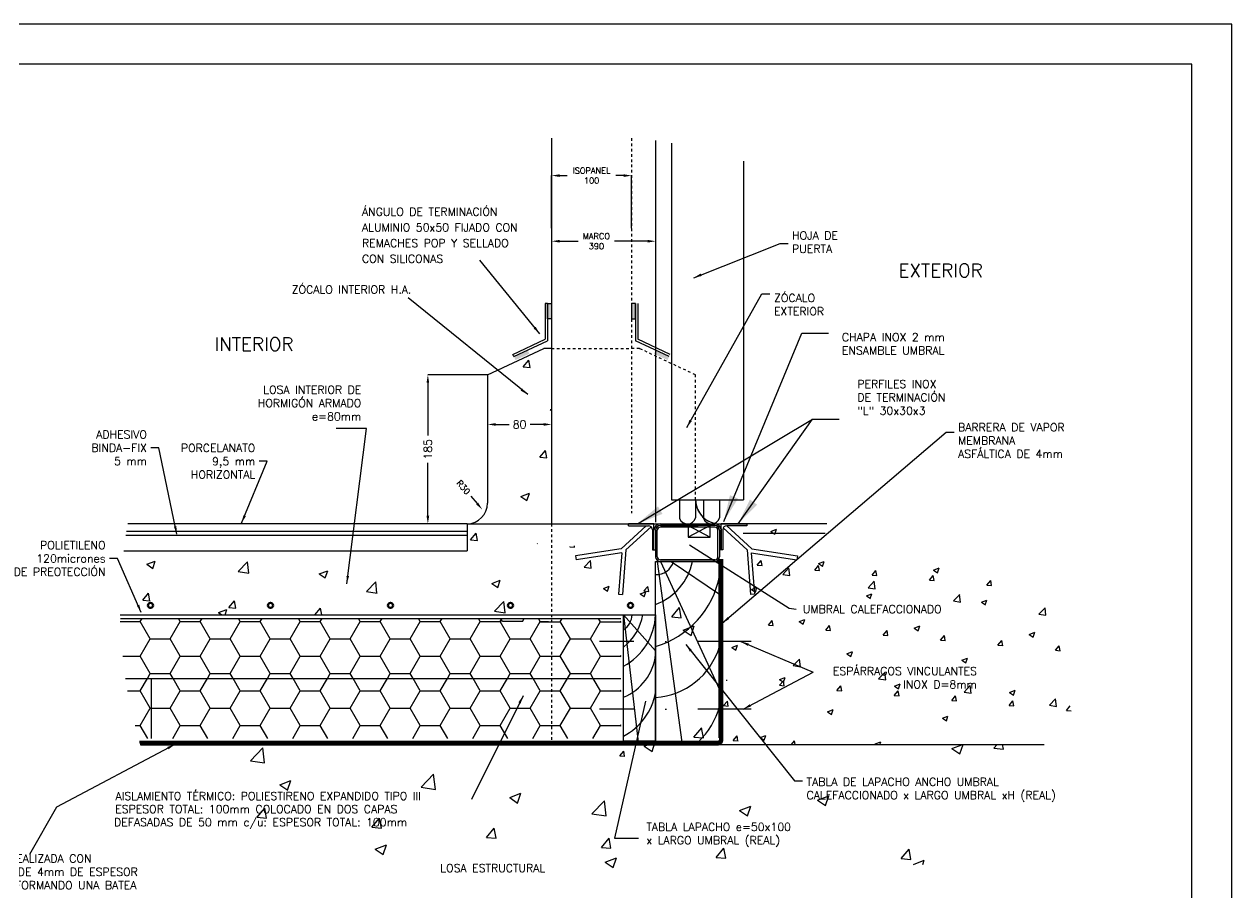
# Model space of a CAD drawing. Extents: x 20 to 15395, y -28849 to -19999.
# Drawn here: x 10867 to 15395, y -23258 to -19999 of the extents above; entities that cross this region are included whole.
import ezdxf
from ezdxf.enums import TextEntityAlignment as Align

# ---------------------------------------------------------------- set-up
doc = ezdxf.new("R2010")
doc.units = 0
doc.header["$LTSCALE"] = 0.1
doc.header["$MEASUREMENT"] = 0
doc.header["$PDMODE"] = 33
for name, pattern in [('CEN40 - . -', [4400, 2000, -1200, 0, -1200]), ('PUN100', [400, 200, -200]), ('PUN50', [200, 100, -100])]:
    doc.linetypes.add(name, pattern=pattern)
doc.layers.get('DEFPOINTS').update_dxf_attribs({"linetype": 'CONTINUOUS'})
for name, color, linetype in [('03', 7, 'CONTINUOUS'), ('a construir', 252, 'CONTINUOUS'), ('EQ', 8, 'CONTINUOUS'), ('FI', 2, 'CONTINUOUS'), ('GR', 9, 'CONTINUOUS'), ('IS', 5, 'CONTINUOUS'), ('ISO', 151, 'CONTINUOUS'), ('MA', 15, 'CONTINUOUS'), ('madera', 12, 'CONTINUOUS'), ('MF', 8, 'CONTINUOUS'), ('MFF', 8, 'CONTINUOUS'), ('TX', 13, 'CONTINUOUS')]:
    doc.layers.add(name, color=color, linetype=linetype)
doc.layers.add('2.0', color=7, linetype='CONTINUOUS', lineweight=200)
doc.styles.add('ROMANS', font='romans')
doc.styles.get("Standard").update_dxf_attribs({"font": 'ITALIC'})
doc.dimstyles.new('RPM 1-15', dxfattribs={"dimscale": 15, "dimtxt": 1.5, "dimasz": 2, "dimexe": 0.0625, "dimexo": 0.38, "dimgap": 1, "dimtad": 0, "dimdec": 0, "dimtxsty": 'ROMANS', "dimcen": 2.5, "dimclrd": 256, "dimclre": 256, "dimclrt": 256, "dimazin": 0, "dimtfac": 1, "dimtdec": 0, "dimtmove": 0, "dimatfit": 1, "dimfxl": 1, "dimtolj": 1, "dimlwd": -1, "dimlwe": -1, "dimarcsym": 0})
doc.dimstyles.new('RPM 1-50', dxfattribs={"dimscale": 50, "dimtxt": 1.5, "dimasz": 2, "dimexe": 0.0625, "dimexo": 0.38, "dimgap": 1, "dimtad": 0, "dimdec": 0, "dimtxsty": 'ROMANS', "dimcen": 2.5, "dimclrd": 256, "dimclre": 256, "dimclrt": 256, "dimazin": 0, "dimtfac": 1, "dimtdec": 0, "dimtmove": 0, "dimatfit": 1, "dimfxl": 1, "dimtolj": 1, "dimlwd": -1, "dimlwe": -1, "dimarcsym": 0})
doc.dimstyles.get("Standard").update_dxf_attribs({"dimtxt": 0.18, "dimasz": 0.18, "dimexe": 0.18, "dimexo": 0.0625, "dimgap": 0.09, "dimtad": 0, "dimtih": 1, "dimtoh": 1, "dimdec": 4, "dimzin": 0, "dimdsep": 46, "dimtxsty": 'Standard', "dimcen": 0.09, "dimadec": 0, "dimazin": 0, "dimtfac": 1, "dimtdec": 4, "dimtofl": 0, "dimtmove": 0, "dimatfit": 3, "dimfxl": 1, "dimtolj": 1, "dimtzin": 0, "dimarcsym": 0})

# ---------------------------------------------------------------- blocks, each defined once
blk = doc.blocks.new('*D433')
at = {"layer": 'DEFPOINTS', "color": 0, "transparency": 16777216}
for p in [(12526.4, -21751.7), (12584.6, -21820.3)]:
    blk.add_point(p, dxfattribs=at)
at = {"layer": 'TX', "transparency": 16777216}
blk.add_line((12542.2, -21770.3), (12565.2, -21797.4), dxfattribs=at)
blk.add_solid([(12569, -21794.2), (12561.4, -21800.7), (12584.6, -21820.3)], dxfattribs=at)
at = {"layer": 'TX', "transparency": 16777216, "insert": (12513.8, -21736.8), "char_height": 22.5, "attachment_point": 5, "rotation": 310.2701, "style": 'ROMANS'}
blk.add_mtext('\\A1;R30', dxfattribs=at)
blk = doc.blocks.new('*D432')
at = {"layer": 'DEFPOINTS', "color": 0, "transparency": 16777216}
for p in [(13144.4, -20567.4), (12844.5, -20770.6), (13144.4, -20770.6)]:
    blk.add_point(p, dxfattribs=at)
at = {"layer": 'TX', "transparency": 16777216}
for p, q in [((12844.5, -20764.9), (12844.5, -20566.5)), ((12874.5, -20567.4), (12903.4, -20567.4)), ((13114.4, -20567.4), (13085.5, -20567.4)), ((13144.4, -20764.9), (13144.4, -20566.5))]:
    blk.add_line(p, q, dxfattribs=at)
for points in [[(12874.5, -20562.4), (12874.5, -20572.4), (12844.5, -20567.4)], [(13114.4, -20562.4), (13114.4, -20572.4), (13144.4, -20567.4)]]:
    blk.add_solid(points, dxfattribs=at)
at = {"layer": 'TX', "transparency": 16777216, "insert": (12994.4, -20567.4), "char_height": 22.5, "attachment_point": 5, "style": 'ROMANS'}
blk.add_mtext('\\A1;ISOPANEL\\P100', dxfattribs=at)
blk = doc.blocks.new('*D434')
at = {"layer": 'DEFPOINTS', "color": 0, "transparency": 16777216}
for p in [(12844.4, -20698.8), (13234.4, -20698.8), (13234.4, -20813.5)]:
    blk.add_point(p, dxfattribs=at)
at = {"layer": 'TX', "transparency": 16777216}
for p, q in [((12844.4, -20704.5), (12844.4, -20814.5)), ((13234.4, -20704.5), (13234.4, -20814.5)), ((12874.4, -20813.5), (12944.3, -20813.5)), ((13204.4, -20813.5), (13080.4, -20813.5))]:
    blk.add_line(p, q, dxfattribs=at)
for points in [[(12874.4, -20808.5), (12874.4, -20818.5), (12844.4, -20813.5)], [(13204.4, -20808.5), (13204.4, -20818.5), (13234.4, -20813.5)]]:
    blk.add_solid(points, dxfattribs=at)
at = {"layer": 'TX', "transparency": 16777216, "insert": (13012.4, -20813.5), "char_height": 22.5, "attachment_point": 5, "style": 'ROMANS'}
blk.add_mtext('\\A1;MARCO\\P390', dxfattribs=at)
blk = doc.blocks.new('*D435')
at = {"layer": 'DEFPOINTS', "color": 0, "transparency": 16777216}
for p in [(12604.4, -21314.4), (12380.5, -21873.7), (12527.3, -21873.7)]:
    blk.add_point(p, dxfattribs=at)
at = {"layer": 'TX', "color": 0, "lineweight": -2, "transparency": 16777216}
for p, q in [((12604.3, -21314.4), (12380.3, -21314.4)), ((12380.5, -21344.4), (12380.5, -21542.6)), ((12380.5, -21843.7), (12380.5, -21645.5)), ((12527.2, -21873.7), (12380.3, -21873.7))]:
    blk.add_line(p, q, dxfattribs=at)
at = {"layer": 'TX', "color": 0, "transparency": 16777216}
for points in [[(12375.5, -21344.4), (12385.5, -21344.4), (12380.5, -21314.4)], [(12375.5, -21843.7), (12385.5, -21843.7), (12380.5, -21873.7)]]:
    blk.add_solid(points, dxfattribs=at)
at = {"layer": 'TX', "color": 0, "transparency": 16777216, "insert": (12380.5, -21594.1), "char_height": 30, "attachment_point": 5, "rotation": 90, "style": 'ROMANS'}
blk.add_mtext('\\A1;185', dxfattribs=at)
blk = doc.blocks.new('*D436')
at = {"layer": 'DEFPOINTS', "color": 0, "transparency": 16777216}
for p in [(12604.4, -21459.2), (12844.4, -21459.2), (12844.4, -21500.9)]:
    blk.add_point(p, dxfattribs=at)
at = {"layer": 'TX', "color": 0, "lineweight": -2, "transparency": 16777216}
for p, q in [((12604.4, -21459.3), (12604.4, -21501)), ((12844.4, -21459.3), (12844.4, -21501)), ((12634.4, -21500.9), (12685.1, -21500.9)), ((12814.4, -21500.9), (12763.7, -21500.9))]:
    blk.add_line(p, q, dxfattribs=at)
at = {"layer": 'TX', "color": 0, "transparency": 16777216}
for points in [[(12634.4, -21495.9), (12634.4, -21505.9), (12604.4, -21500.9)], [(12814.4, -21495.9), (12814.4, -21505.9), (12844.4, -21500.9)]]:
    blk.add_solid(points, dxfattribs=at)
at = {"layer": 'TX', "color": 0, "transparency": 16777216, "insert": (12724.4, -21500.9), "char_height": 30, "attachment_point": 5, "style": 'ROMANS'}
blk.add_mtext('\\A1;80', dxfattribs=at)

msp = doc.modelspace()

# ---------------------------------------------------------------- hatches: boundary and pattern name
at = {"layer": 'TX'}
for points in [[(12844.4, -21104.2), (12829.4, -21104.2), (12829.4, -21047.5), (12844.4, -21047.5)], [(13144.4, -21104.2), (13159.4, -21104.2), (13159.4, -21047.5), (13144.4, -21047.5)], [(12709.2, -21259.3), (12703, -21245.7), (12754.5, -21222), (12760.8, -21235.7)], [(13279.5, -21259.3), (13285.8, -21245.7), (13234.3, -21222), (13228, -21235.7)]]:
    msp.add_hatch(color=256, dxfattribs=at).paths.add_polyline_path(points)

# ---------------------------------------------------------------- linework, layer by layer
at = {"layer": '03'}
msp.add_line((13133.2, -21874), (13576.3, -21874), dxfattribs=at)
at = {"layer": '2.0'}
for p, q in [((13474.3, -22006.7), (13474.3, -22676.8)), ((13476.3, -22006.7), (13476.3, -22686.4)), ((13478.3, -22006.7), (13478.3, -22686.5)), ((13480.3, -22006.7), (13480.3, -22686.5)), ((13482.3, -22006.7), (13482.3, -22686.5)), ((13484.3, -22006.7), (13484.3, -22686.6)), ((11299.5, -22691.4), (13469.3, -22691.4)), ((11300.1, -22693.4), (13469.3, -22693.4)), ((11300.7, -22695.4), (13469.3, -22695.4)), ((11301.3, -22697.4), (13469.3, -22697.4)), ((11301.9, -22699.4), (13469.3, -22699.4)), ((11302.5, -22701.4), (13469.3, -22701.4))]:
    msp.add_line(p, q, dxfattribs=at)
for centre in [(11340.4, -22179.7), (11790.4, -22179.7), (12240.4, -22179.7), (12690.4, -22179.7), (13140.4, -22179.7)]:
    msp.add_circle(centre, 9.52, dxfattribs=at)
for radius in [15, 13, 11, 9, 7, 5]:
    msp.add_arc((13469.3, -22686.4), radius, 270, 0, dxfattribs=at)
at = {"layer": 'a construir', "color": 252}
msp.add_line((13252.4, -21880), (13393.4, -21880), dxfattribs=at)
at = {"layer": 'EQ'}
for p, q in [((13234.4, -21898), (13234.4, -21997)), ((13240.4, -21997), (13240.4, -21898)), ((13456.3, -21880), (13252.4, -21880)), ((13456.3, -21886), (13252.4, -21886)), ((13468.3, -21997), (13468.3, -21898)), ((13474.3, -21898), (13474.3, -21997)), ((13222.4, -21971.2), (13228.4, -21971.2)), ((13228.4, -21971.2), (13234.4, -21971.2)), ((13456.3, -22009), (13252.4, -22009)), ((13456.3, -22015), (13252.4, -22015))]:
    msp.add_line(p, q, dxfattribs=at)
for centre, radius, start, end in [((13252.4, -21898), 24, 90, 180), ((13252.4, -21898), 18, 90, 180), ((13252.4, -21898), 12, 90, 180), ((13456.3, -21898), 24, 0, 90), ((13456.3, -21898), 18, 0, 90), ((13456.3, -21898), 12, 0, 90), ((13252.4, -21997), 18, 180, 270), ((13252.4, -21997), 12, 180, 270), ((13456.3, -21997), 18, 270, 0), ((13456.3, -21997), 12, 270, 0)]:
    msp.add_arc(centre, radius, start, end, dxfattribs=at)
at = {"layer": 'FI'}
for p, q in [((15395.1, -19999.1), (20.1, -19999.1)), ((15395.1, -28849.1), (15395.1, -19999.1)), ((13294.3, -20445.3), (13294.3, -21784.1)), ((13564.3, -20513.6), (13564.3, -21784.1)), ((13294.3, -21784.1), (13564.3, -21784.1)), ((13324.3, -21784.1), (13324.3, -21853.4)), ((13384.3, -21784.1), (13384.3, -21851.6)), ((13414.3, -21784.1), (13414.3, -21853.4)), ((13474.3, -21784.1), (13474.3, -21851.6))]:
    msp.add_line(p, q, dxfattribs=at)
for centre in [(13354, -21842.6), (13444, -21842.6)]:
    msp.add_arc(centre, 31.6, 200.117, 343.405, dxfattribs=at)
at = {"layer": 'GR'}
for p, q in [((12829.4, -21047.5), (12820.4, -21047.5)), ((12820.4, -21047.5), (12820.4, -21181.4)), ((12829.4, -21047.5), (12829.4, -21187.2)), ((13159.4, -21047.5), (13159.4, -21187.2)), ((13167.7, -21047.5), (13167.7, -21181.4)), ((12699.3, -21238), (12820.4, -21181.4)), ((12703.1, -21246.2), (12829.4, -21187.2)), ((13285.7, -21246.2), (13159.4, -21187.2)), ((13288.9, -21238), (13167.7, -21181.4)), ((12703.1, -21246.2), (12699.3, -21238)), ((12527.3, -21917.2), (11248.1, -21917.2)), ((12527.3, -21902.2), (11250.5, -21902.2)), ((12527.3, -21873.7), (11255.5, -21873.7)), ((12527.3, -21873.7), (12527.3, -21975.7)), ((13870.1, -21909.8), (13562.6, -21909.8)), ((11240, -21975.7), (12527.3, -21975.7)), ((11227.2, -22215.7), (13114.4, -22215.7)), ((13010, -22701.4), (14691.2, -22701.4))]:
    msp.add_line(p, q, dxfattribs=at)
msp.add_arc((13474.4, -21783.8), 90, 180, 270, dxfattribs=at)
at = {"layer": 'IS'}
for p, q in [((12844.4, -20426.7), (12844.4, -21873.7)), ((13234.4, -20436.1), (13234.4, -21867.3)), ((12844.4, -20760.2), (12844.4, -21834.2)), ((11227.4, -22229.2), (13104.4, -22229.2)), ((13102.2, -22241), (13104.4, -22237.2)), ((13104.4, -22244.7), (13102.2, -22241)), ((13102.2, -22370.9), (13104.4, -22367.1)), ((13104.4, -22374.6), (13102.2, -22370.9)), ((11246.8, -22454.2), (13104.4, -22454.2)), ((11343, -22454.2), (11343, -22679.2)), ((13102.2, -22500.7), (13104.4, -22497)), ((13104.4, -22504.5), (13102.2, -22500.7)), ((11339.7, -22565.6), (11343, -22565.6)), ((13102.2, -22630.6), (13104.4, -22626.9)), ((13104.4, -22634.4), (13102.2, -22630.6)), ((11298.8, -22688.9), (13114.4, -22688.9))]:
    msp.add_line(p, q, dxfattribs=at)
at = {"layer": 'ISO'}
for p, q in [((11302.2, -22240.8), (11308.9, -22229.2)), ((11452.2, -22240.8), (11445.5, -22229.2)), ((11527.2, -22240.8), (11533.9, -22229.2)), ((11677.2, -22240.8), (11670.5, -22229.2)), ((11752.2, -22240.8), (11758.9, -22229.2)), ((11902.2, -22240.8), (11895.5, -22229.2)), ((11977.2, -22240.8), (11983.9, -22229.2)), ((12127.2, -22240.8), (12120.5, -22229.2)), ((12202.2, -22240.8), (12208.9, -22229.2)), ((12352.2, -22240.8), (12345.5, -22229.2)), ((12427.2, -22240.8), (12433.9, -22229.2)), ((12577.2, -22240.8), (12570.5, -22229.2)), ((12652.2, -22240.8), (12658.9, -22229.2)), ((12660.2, -22240.8), (12653.4, -22229.2)), ((12735.2, -22240.8), (12741.9, -22229.2)), ((12802.2, -22240.8), (12795.5, -22229.2)), ((12802.2, -22241), (12795.5, -22229.3)), ((12877.2, -22241), (12883.9, -22229.3)), ((13027.2, -22241), (13020.5, -22229.3)), ((11227.2, -22240.8), (11302.2, -22240.8)), ((11339.7, -22305.7), (11302.2, -22240.8)), ((11414.7, -22305.7), (11452.2, -22240.8)), ((11452.2, -22240.8), (11527.2, -22240.8)), ((11564.7, -22305.7), (11527.2, -22240.8)), ((11639.7, -22305.7), (11677.2, -22240.8)), ((11677.2, -22240.8), (11752.2, -22240.8)), ((11789.7, -22305.7), (11752.2, -22240.8)), ((11864.7, -22305.7), (11902.2, -22240.8)), ((11902.2, -22240.8), (11977.2, -22240.8)), ((12014.7, -22305.7), (11977.2, -22240.8)), ((12089.7, -22305.7), (12127.2, -22240.8)), ((12127.2, -22240.8), (12202.2, -22240.8)), ((12239.7, -22305.7), (12202.2, -22240.8)), ((12314.7, -22305.7), (12352.2, -22240.8)), ((12352.2, -22240.8), (12427.2, -22240.8)), ((12464.7, -22305.7), (12427.2, -22240.8)), ((12539.7, -22305.7), (12577.2, -22240.8)), ((12577.2, -22240.8), (12652.2, -22240.8)), ((12689.7, -22305.7), (12652.2, -22240.8)), ((12735.2, -22240.8), (12660.2, -22240.8)), ((12764.7, -22305.7), (12802.2, -22240.8)), ((12802.2, -22240.8), (12832.4, -22240.8)), ((12802.2, -22241), (12877.2, -22241)), ((12914.7, -22305.7), (12877.2, -22240.8)), ((12989.7, -22305.7), (13027.2, -22240.8)), ((13027.2, -22241), (13102.2, -22241)), ((11302.2, -22370.7), (11339.7, -22305.7)), ((11339.7, -22305.7), (11414.7, -22305.7)), ((11452.2, -22370.7), (11414.7, -22305.7)), ((11527.2, -22370.7), (11564.7, -22305.7)), ((11564.7, -22305.7), (11639.7, -22305.7)), ((11677.2, -22370.7), (11639.7, -22305.7)), ((11752.2, -22370.7), (11789.7, -22305.7)), ((11789.7, -22305.7), (11864.7, -22305.7)), ((11902.2, -22370.7), (11864.7, -22305.7)), ((11977.2, -22370.7), (12014.7, -22305.7)), ((12014.7, -22305.7), (12089.7, -22305.7)), ((12127.2, -22370.7), (12089.7, -22305.7)), ((12202.2, -22370.7), (12239.7, -22305.7)), ((12239.7, -22305.7), (12314.7, -22305.7)), ((12352.2, -22370.7), (12314.7, -22305.7)), ((12427.2, -22370.7), (12464.7, -22305.7)), ((12464.7, -22305.7), (12539.7, -22305.7)), ((12577.2, -22370.7), (12539.7, -22305.7)), ((12652.2, -22370.7), (12689.7, -22305.7)), ((12689.7, -22305.7), (12764.7, -22305.7)), ((12802.2, -22370.7), (12764.7, -22305.7)), ((12877.2, -22370.7), (12914.7, -22305.7)), ((12914.7, -22305.7), (12989.7, -22305.7)), ((13027.2, -22370.7), (12989.7, -22305.7)), ((11236.2, -22370.7), (11302.2, -22370.7)), ((11339.7, -22435.6), (11302.2, -22370.7)), ((11414.7, -22435.6), (11452.2, -22370.7)), ((11452.2, -22370.7), (11527.2, -22370.7)), ((11564.7, -22435.6), (11527.2, -22370.7)), ((11639.7, -22435.6), (11677.2, -22370.7)), ((11677.2, -22370.7), (11752.2, -22370.7)), ((11789.7, -22435.6), (11752.2, -22370.7)), ((11864.7, -22435.6), (11902.2, -22370.7)), ((11902.2, -22370.7), (11977.2, -22370.7)), ((12014.7, -22435.6), (11977.2, -22370.7)), ((12089.7, -22435.6), (12127.2, -22370.7)), ((12127.2, -22370.7), (12202.2, -22370.7)), ((12239.7, -22435.6), (12202.2, -22370.7)), ((12314.7, -22435.6), (12352.2, -22370.7)), ((12352.2, -22370.7), (12427.2, -22370.7)), ((12464.7, -22435.6), (12427.2, -22370.7)), ((12539.7, -22435.6), (12577.2, -22370.7)), ((12577.2, -22370.7), (12652.2, -22370.7)), ((12689.7, -22435.6), (12652.2, -22370.7)), ((12764.7, -22435.6), (12802.2, -22370.7)), ((12802.2, -22370.7), (12877.2, -22370.7)), ((12914.7, -22435.6), (12877.2, -22370.7)), ((12989.7, -22435.6), (13027.2, -22370.7)), ((13027.2, -22370.7), (13102.2, -22370.7)), ((11302.2, -22500.6), (11329, -22454.2)), ((11329, -22454.2), (11339.7, -22435.6)), ((11339.7, -22435.6), (11414.7, -22435.6)), ((11425.4, -22454.2), (11414.7, -22435.6)), ((11452.2, -22500.6), (11425.4, -22454.2)), ((11527.2, -22500.6), (11554, -22454.2)), ((11554, -22454.2), (11564.7, -22435.6)), ((11564.7, -22435.6), (11639.7, -22435.6)), ((11650.4, -22454.2), (11639.7, -22435.6)), ((11677.2, -22500.6), (11650.4, -22454.2)), ((11752.2, -22500.6), (11779, -22454.2)), ((11779, -22454.2), (11789.7, -22435.6)), ((11789.7, -22435.6), (11864.7, -22435.6)), ((11875.4, -22454.2), (11864.7, -22435.6)), ((11902.2, -22500.6), (11875.4, -22454.2)), ((11977.2, -22500.6), (12004, -22454.2)), ((12004, -22454.2), (12014.7, -22435.6)), ((12014.7, -22435.6), (12089.7, -22435.6)), ((12100.4, -22454.2), (12089.7, -22435.6)), ((12127.2, -22500.6), (12100.4, -22454.2)), ((12202.2, -22500.6), (12229, -22454.2)), ((12229, -22454.2), (12239.7, -22435.6)), ((12239.7, -22435.6), (12314.7, -22435.6)), ((12325.4, -22454.2), (12314.7, -22435.6)), ((12352.2, -22500.6), (12325.4, -22454.2)), ((12427.2, -22500.6), (12454, -22454.2)), ((12454, -22454.2), (12464.7, -22435.6)), ((12464.7, -22435.6), (12539.7, -22435.6)), ((12550.4, -22454.2), (12539.7, -22435.6)), ((12577.2, -22500.6), (12550.4, -22454.2)), ((12652.2, -22500.6), (12679, -22454.2)), ((12679, -22454.2), (12689.7, -22435.6)), ((12689.7, -22435.6), (12764.7, -22435.6)), ((12775.4, -22454.2), (12764.7, -22435.6)), ((12802.2, -22500.6), (12775.4, -22454.2)), ((12877.2, -22500.6), (12904, -22454.2)), ((12904, -22454.2), (12914.7, -22435.6)), ((12914.7, -22435.6), (12989.7, -22435.6)), ((13000.4, -22454.2), (12989.7, -22435.6)), ((13027.2, -22500.6), (13000.4, -22454.2)), ((11254.5, -22500.6), (11302.2, -22500.6)), ((11339.7, -22565.6), (11302.2, -22500.6)), ((11414.7, -22565.6), (11452.2, -22500.6)), ((11452.2, -22500.6), (11527.2, -22500.6)), ((11564.7, -22565.6), (11527.2, -22500.6)), ((11639.7, -22565.6), (11677.2, -22500.6)), ((11677.2, -22500.6), (11752.2, -22500.6)), ((11789.7, -22565.6), (11752.2, -22500.6)), ((11864.7, -22565.6), (11902.2, -22500.6)), ((11902.2, -22500.6), (11977.2, -22500.6)), ((12014.7, -22565.6), (11977.2, -22500.6)), ((12089.7, -22565.6), (12127.2, -22500.6)), ((12127.2, -22500.6), (12202.2, -22500.6)), ((12239.7, -22565.6), (12202.2, -22500.6)), ((12314.7, -22565.6), (12352.2, -22500.6)), ((12352.2, -22500.6), (12427.2, -22500.6)), ((12464.7, -22565.6), (12427.2, -22500.6)), ((12539.7, -22565.6), (12577.2, -22500.6)), ((12577.2, -22500.6), (12652.2, -22500.6)), ((12689.7, -22565.6), (12652.2, -22500.6)), ((12764.7, -22565.6), (12802.2, -22500.6)), ((12802.2, -22500.6), (12877.2, -22500.6)), ((12914.7, -22565.6), (12877.2, -22500.6)), ((12989.7, -22565.6), (13027.2, -22500.6)), ((13027.2, -22500.6), (13102.2, -22500.6)), ((11302.2, -22630.5), (11339.7, -22565.6)), ((11343, -22565.6), (11414.7, -22565.6)), ((11452.2, -22630.5), (11414.7, -22565.6)), ((11527.2, -22630.5), (11564.7, -22565.6)), ((11564.7, -22565.6), (11639.7, -22565.6)), ((11677.2, -22630.5), (11639.7, -22565.6)), ((11752.2, -22630.5), (11789.7, -22565.6)), ((11789.7, -22565.6), (11864.7, -22565.6)), ((11902.2, -22630.5), (11864.7, -22565.6)), ((11977.2, -22630.5), (12014.7, -22565.6)), ((12014.7, -22565.6), (12089.7, -22565.6)), ((12127.2, -22630.5), (12089.7, -22565.6)), ((12202.2, -22630.5), (12239.7, -22565.6)), ((12239.7, -22565.6), (12314.7, -22565.6)), ((12352.2, -22630.5), (12314.7, -22565.6)), ((12427.2, -22630.5), (12464.7, -22565.6)), ((12464.7, -22565.6), (12539.7, -22565.6)), ((12577.2, -22630.5), (12539.7, -22565.6)), ((12652.2, -22630.5), (12689.7, -22565.6)), ((12689.7, -22565.6), (12764.7, -22565.6)), ((12802.2, -22630.5), (12764.7, -22565.6)), ((12877.2, -22630.5), (12914.7, -22565.6)), ((12914.7, -22565.6), (12989.7, -22565.6)), ((13027.2, -22630.5), (12989.7, -22565.6)), ((11282.7, -22630.5), (11302.2, -22630.5)), ((11330.3, -22679.2), (11302.2, -22630.5)), ((11424.1, -22679.2), (11452.2, -22630.5)), ((11452.2, -22630.5), (11527.2, -22630.5)), ((11555.3, -22679.2), (11527.2, -22630.5)), ((11649.1, -22679.2), (11677.2, -22630.5)), ((11677.2, -22630.5), (11752.2, -22630.5)), ((11780.3, -22679.2), (11752.2, -22630.5)), ((11874.1, -22679.2), (11902.2, -22630.5)), ((11902.2, -22630.5), (11977.2, -22630.5)), ((12005.3, -22679.2), (11977.2, -22630.5)), ((12099.1, -22679.2), (12127.2, -22630.5)), ((12127.2, -22630.5), (12202.2, -22630.5)), ((12230.3, -22679.2), (12202.2, -22630.5)), ((12324.1, -22679.2), (12352.2, -22630.5)), ((12352.2, -22630.5), (12427.2, -22630.5)), ((12455.3, -22679.2), (12427.2, -22630.5)), ((12549.1, -22679.2), (12577.2, -22630.5)), ((12577.2, -22630.5), (12652.2, -22630.5)), ((12680.3, -22679.2), (12652.2, -22630.5)), ((12774.1, -22679.2), (12802.2, -22630.5)), ((12802.2, -22630.5), (12877.2, -22630.5)), ((12905.3, -22679.2), (12877.2, -22630.5)), ((12999.1, -22679.2), (13027.2, -22630.5)), ((13027.2, -22630.5), (13102.2, -22630.5))]:
    msp.add_line(p, q, dxfattribs=at)
at = {"layer": 'MA'}
for p, q in [((15245.1, -20149.1), (320.1, -20149.1)), ((15245.1, -28699.1), (15245.1, -20149.1))]:
    msp.add_line(p, q, dxfattribs=at)
at = {"layer": 'madera', "linetype": 'PUN50'}
msp.add_line((12844.4, -21215.6), (13144.4, -21215.6), dxfattribs=at)
at = {"layer": 'madera'}
for p, q in [((13239.8, -22015), (13333.4, -22692.8)), ((13252.7, -22015), (13474.3, -22495.3)), ((13293.4, -22015), (13474.3, -22137.2)), ((13114.4, -22215.7), (13169.4, -22692.8)), ((13114.4, -22215.8), (13114.4, -22215.7)), ((13114.4, -22215.7), (13234.4, -22350.7)), ((13234.4, -22688.9), (13474.3, -22688.9))]:
    msp.add_line(p, q, dxfattribs=at)
msp.add_lwpolyline([(13234.4, -22688.9), (13234.4, -22015), (13474.3, -22015), (13474.3, -22688.9)], dxfattribs=at)
msp.add_lwpolyline([(13114.4, -22215.7), (13234.4, -22215.7), (13234.4, -22688.9), (13114.4, -22688.9)], close=True, dxfattribs=at)
for centre, radius, start, end in [((13236.8, -21997.8), 66.7, 267.9172, 345.0727), ((13158.6, -21970.8), 218.7, 290.2639, 348.3403), ((13134.5, -22002.3), 346.4, 286.7483, 348.799), ((13007.9, -22207.6), 226.6, 298.0332, 357.9533), ((13082, -22214.5), 64, 300.3726, 358.9585), ((12983.7, -22175.4), 207.3, 309.0717, 348.8103), ((13039.2, -22342.8), 196.3, 292.5069, 353.7727), ((13214.7, -22255.2), 271.3, 274.1446, 343.1069), ((13010.1, -22467.2), 227.9, 297.2389, 349.8074), ((13190.5, -22480.6), 294.2, 313.8272, 344.7746)]:
    msp.add_arc(centre, radius, start, end, dxfattribs=at)
at = {"layer": 'MF'}
for p, q in [((12604.4, -21314.4), (12815.9, -21215.6)), ((12844.4, -21215.6), (12815.9, -21215.6)), ((12737.8, -21285.4), (12759.5, -21259.6)), ((12764.6, -21287.8), (12759.4, -21259.6)), ((12604.4, -21314.4), (12604.4, -21795.7)), ((12737.8, -21285.4), (12764.7, -21287.8)), ((12839.2, -21445.1), (12844.4, -21443.1)), ((12839.2, -21445.1), (12844.4, -21448.6)), ((12800.2, -21623.9), (12821.9, -21598.1)), ((12827.1, -21626.3), (12821.8, -21598.1)), ((12800.2, -21623.9), (12827.1, -21626.3)), ((12729.7, -21771.4), (12761.2, -21759.3)), ((12729.7, -21771.4), (12752.1, -21786.5)), ((12752.1, -21786.6), (12761.2, -21759.4)), ((12527.3, -21873.7), (13132.4, -21873.7)), ((12539.9, -21934.2), (12561.6, -21908.3)), ((12566.7, -21936.6), (12561.5, -21908.4)), ((13199.4, -21881.2), (13105.3, -21968)), ((13217.5, -21884.9), (13123.4, -21971.6)), ((13132.4, -21881.2), (13132.4, -21874)), ((13228.4, -21874), (13132.4, -21874)), ((13132.4, -21881.2), (13207.4, -21881.2)), ((13222.4, -21896.2), (13222.4, -21971.2)), ((13228.4, -21971.2), (13228.4, -21874)), ((13438.5, -21880), (13356.2, -21924.3)), ((13356.2, -21880), (13438.5, -21924.3)), ((13876.2, -21873.8), (13480.3, -21873.8)), ((13480.3, -21971.2), (13480.3, -21873.8)), ((13480.3, -21892), (13480.3, -21971.2)), ((13486.3, -21896.2), (13486.3, -21971.2)), ((13488, -21889.3), (13577.3, -21971.6)), ((13501.3, -21881.2), (13595.4, -21968)), ((13576.3, -21881.2), (13501.3, -21881.2)), ((13576.3, -21874), (13576.3, -21881.2)), ((13666.5, -21902.4), (13687.6, -21894.3)), ((13666.5, -21902.4), (13681.5, -21912.4)), ((13681.4, -21912.5), (13687.5, -21894.3)), ((12539.9, -21934.2), (12566.8, -21936.5)), ((12790.7, -21948.6), (12791.1, -21947.2)), ((12913, -21959.7), (12913.7, -21958.8)), ((12913, -21959.7), (12930.9, -21961.2)), ((12930.9, -21961.2), (12930, -21956.4)), ((13105.3, -21968), (12934.5, -21993.7)), ((12934.5, -21993.7), (12936.7, -22008.5)), ((13107.5, -21982.8), (12936.7, -22008.5)), ((13107.5, -21982.8), (13095, -22137.3)), ((13123.4, -21971.6), (13109.9, -22138.5)), ((13480.3, -21971.2), (13474.3, -21971.2)), ((13486.3, -21971.2), (13480.3, -21971.2)), ((13577.3, -21971.6), (13590.8, -22138.5)), ((13593.2, -21982.8), (13764, -22008.5)), ((13593.2, -21982.8), (13605.7, -22137.3)), ((13595.4, -21968), (13766.2, -21993.7)), ((13766.2, -21993.7), (13764, -22008.5)), ((11326.8, -22025.7), (11358.3, -22013.6)), ((11326.8, -22025.7), (11349.2, -22040.8)), ((11349.1, -22040.8), (11358.3, -22013.6)), ((11669.5, -22053), (11704.6, -22016.4)), ((11669.5, -22053), (11709.5, -22059.2)), ((11709.5, -22059.2), (11704.5, -22016.4)), ((11973.5, -22061.7), (12005, -22049.6)), ((11995.9, -22076.8), (12005, -22049.6)), ((12966.4, -22035.8), (12989.8, -22011.5)), ((12966.4, -22035.8), (12993.1, -22039.9)), ((12993, -22039.9), (12989.7, -22011.5)), ((13615.8, -22028.3), (13630.2, -22011.1)), ((13615.8, -22028.3), (13633.7, -22029.9)), ((13633.6, -22029.9), (13630.2, -22011.1)), ((13710.9, -22063.8), (13734.2, -22039.5)), ((13737.5, -22068), (13734.2, -22039.5)), ((13831, -22047.1), (13845.4, -22029.9)), ((13831, -22047.1), (13848.9, -22048.7)), ((13848.8, -22048.7), (13845.4, -22029.9)), ((13845.6, -22023.2), (13866.6, -22015.1)), ((13845.6, -22023.2), (13860.5, -22033.2)), ((13860.5, -22033.3), (13866.6, -22015.1)), ((14046.1, -22066), (14060.6, -22048.7)), ((14064, -22067.6), (14060.5, -22048.8)), ((14276.8, -22047.2), (14297.8, -22039.1)), ((14276.8, -22047.2), (14291.7, -22057.3)), ((14291.6, -22057.3), (14297.7, -22039.2)), ((11973.5, -22061.7), (11995.9, -22076.8)), ((12149.8, -22127.4), (12184.8, -22090.9)), ((12189.7, -22133.7), (12184.8, -22090.9)), ((12620.2, -22097.8), (12651.7, -22085.7)), ((12620.2, -22097.8), (12642.6, -22112.8)), ((12642.6, -22112.9), (12651.7, -22085.7)), ((13710.9, -22063.8), (13737.5, -22068)), ((14031, -22113.5), (14054.4, -22089.1)), ((14046.1, -22066), (14064.1, -22067.5)), ((14057.6, -22117.6), (14054.3, -22089.1)), ((14261.3, -22084.8), (14275.8, -22067.6)), ((14261.3, -22084.8), (14279.2, -22086.4)), ((14279.2, -22086.4), (14275.7, -22067.6)), ((14476.5, -22103.6), (14491, -22086.4)), ((14494.4, -22105.2), (14490.9, -22086.4)), ((11311.3, -22159.7), (11333, -22133.9)), ((11338.1, -22162.1), (11332.9, -22133.9)), ((12149.8, -22127.4), (12189.8, -22133.6)), ((13039.3, -22115.9), (13060.3, -22107.8)), ((13039.3, -22115.9), (13054.2, -22126)), ((13054.1, -22126), (13060.2, -22107.9)), ((13095, -22137.3), (13109.9, -22138.5)), ((13176.3, -22137), (13197.3, -22128.9)), ((13176.3, -22137), (13191.2, -22147)), ((13190.8, -22125.7), (13205.3, -22108.5)), ((13190.8, -22125.7), (13208.7, -22127.3)), ((13191.2, -22147.1), (13197.3, -22128.9)), ((13208.7, -22127.3), (13205.3, -22108.5)), ((13605.7, -22137.3), (13590.8, -22138.5)), ((13593.6, -22119.9), (13614.6, -22111.9)), ((13593.6, -22119.9), (13608.5, -22130)), ((13608.4, -22130), (13614.5, -22111.9)), ((14024.7, -22144), (14045.7, -22135.9)), ((14031, -22113.5), (14057.7, -22117.6)), ((14039.5, -22154), (14045.6, -22135.9)), ((14351.2, -22163.1), (14374.6, -22138.8)), ((14377.8, -22167.3), (14374.5, -22138.8)), ((14476.5, -22103.6), (14494.4, -22105.2)), ((11311.3, -22159.7), (11338.2, -22162.1)), ((11634, -22188), (11655.7, -22162.1)), ((11634, -22188), (11660.9, -22190.3)), ((11660.9, -22190.3), (11655.7, -22162.1)), ((12630, -22201.9), (12665.1, -22165.4)), ((12670, -22208.1), (12665, -22165.4)), ((13295, -22222.8), (13323.9, -22188.3)), ((13330.8, -22225.9), (13323.8, -22188.3)), ((14024.7, -22144), (14039.6, -22154)), ((14351.2, -22163.1), (14377.9, -22167.3)), ((14455.8, -22168), (14476.8, -22159.9)), ((14455.8, -22168), (14470.8, -22178)), ((14470.7, -22178.1), (14476.8, -22159.9)), ((14671.4, -22212.8), (14694.7, -22188.4)), ((14698, -22216.9), (14694.7, -22188.5)), ((11595.4, -22206.9), (11626.9, -22194.8)), ((11595.4, -22206.9), (11608.5, -22215.7)), ((11619.9, -22215.7), (11626.9, -22194.8)), ((11957.2, -22215.7), (11978.5, -22190.3)), ((11983.1, -22215.7), (11978.4, -22190.4)), ((12630, -22201.9), (12670.1, -22208.1)), ((13295, -22222.8), (13330.9, -22225.9)), ((13772.6, -22240.7), (13793.6, -22232.6)), ((13787.5, -22250.8), (13793.6, -22232.7)), ((14671.4, -22212.8), (14698.1, -22216.9)), ((13337.4, -22272.4), (13379.4, -22256.3)), ((13337.4, -22272.4), (13367.3, -22292.6)), ((13367.2, -22292.6), (13379.4, -22256.3)), ((13657.4, -22254), (13671.9, -22236.7)), ((13657.4, -22254), (13675.3, -22255.5)), ((13675.3, -22255.6), (13671.8, -22236.8)), ((13772.6, -22240.7), (13787.5, -22250.8)), ((13872.6, -22272.8), (13887, -22255.6)), ((13872.6, -22272.8), (13890.5, -22274.4)), ((13890.5, -22274.4), (13887, -22255.6)), ((14087.8, -22291.6), (14102.2, -22274.4)), ((14105.6, -22293.2), (14102.2, -22274.4)), ((14203.8, -22264.7), (14224.8, -22256.7)), ((14203.8, -22264.7), (14218.7, -22274.8)), ((14218.6, -22274.8), (14224.7, -22256.7)), ((14087.8, -22291.6), (14105.7, -22293.2)), ((14302.9, -22310.4), (14317.4, -22293.2)), ((14302.9, -22310.4), (14320.9, -22312)), ((14320.8, -22312), (14317.3, -22293.2)), ((14518.1, -22329.3), (14532.6, -22312)), ((14536, -22330.9), (14532.5, -22312.1)), ((14634.9, -22288.8), (14655.9, -22280.7)), ((14634.9, -22288.8), (14649.8, -22298.8)), ((14649.8, -22298.9), (14655.8, -22280.7)), ((13520.6, -22337.5), (13541.6, -22329.4)), ((13520.6, -22337.5), (13535.5, -22347.5)), ((13535.4, -22347.6), (13541.5, -22329.4)), ((13951.7, -22361.5), (13972.7, -22353.4)), ((13951.7, -22361.5), (13966.6, -22371.6)), ((13966.6, -22371.6), (13972.6, -22353.5)), ((14518.1, -22329.3), (14536, -22330.8)), ((14733.3, -22348.1), (14747.8, -22330.9)), ((14733.3, -22348.1), (14751.2, -22349.7)), ((14751.2, -22349.7), (14747.7, -22330.9)), ((13750.6, -22405.7), (13774, -22381.4)), ((13750.6, -22405.7), (13777.3, -22409.9)), ((13777.2, -22409.9), (13773.9, -22381.4)), ((14382.8, -22385.5), (14403.8, -22377.5)), ((14382.8, -22385.5), (14397.8, -22395.6)), ((14397.7, -22395.6), (14403.8, -22377.5)), ((13501.7, -22462.4), (13501, -22458.6)), ((13699.6, -22458.3), (13720.6, -22450.2)), ((13699.6, -22458.3), (13714.6, -22468.3)), ((13714.5, -22468.3), (13720.6, -22450.2)), ((14070.8, -22455.4), (14094.2, -22431)), ((14070.8, -22455.4), (14097.5, -22459.5)), ((14097.4, -22459.5), (14094.1, -22431)), ((13501, -22462.3), (13501.8, -22462.4)), ((13699, -22479.6), (13713.5, -22462.4)), ((13699, -22479.6), (13717, -22481.2)), ((13716.9, -22481.2), (13713.4, -22462.4)), ((13914.2, -22498.5), (13928.7, -22481.2)), ((13914.2, -22498.5), (13932.1, -22500)), ((13932.1, -22500), (13928.6, -22481.2)), ((14129.4, -22517.3), (14143.8, -22500)), ((14130.8, -22482.3), (14151.8, -22474.2)), ((14130.8, -22482.3), (14145.7, -22492.3)), ((14147.3, -22518.9), (14143.8, -22500.1)), ((14145.6, -22492.4), (14151.7, -22474.2)), ((14391, -22505), (14414.3, -22480.7)), ((14391, -22505), (14417.7, -22509.2)), ((14417.6, -22509.2), (14414.3, -22480.7)), ((14561.9, -22506.3), (14582.9, -22498.2)), ((14576.8, -22516.4), (14582.8, -22498.3)), ((13489.2, -22556), (13503.7, -22538.8)), ((13507.1, -22557.6), (13503.7, -22538.8)), ((14129.4, -22517.3), (14147.3, -22518.8)), ((14344.6, -22536.1), (14359, -22518.9)), ((14344.6, -22536.1), (14362.5, -22537.7)), ((14362.4, -22537.7), (14359, -22518.9)), ((14559.7, -22554.9), (14574.2, -22537.7)), ((14561.9, -22506.3), (14576.8, -22516.4)), ((14577.6, -22556.5), (14574.1, -22537.7)), ((14711.2, -22554.7), (14734.5, -22530.3)), ((14737.8, -22558.8), (14734.5, -22530.3)), ((13489.2, -22556), (13507.1, -22557.6)), ((13878.7, -22579), (13899.7, -22571)), ((13878.7, -22579), (13893.6, -22589.1)), ((13893.6, -22589.1), (13899.6, -22571)), ((14309.8, -22603.1), (14330.8, -22595)), ((14324.7, -22613.2), (14330.8, -22595)), ((14559.7, -22554.9), (14577.7, -22556.5)), ((14711.2, -22554.7), (14737.8, -22558.8)), ((14774.9, -22573.8), (14789.4, -22556.5)), ((14774.9, -22573.8), (14792.9, -22575.3)), ((13378.2, -22674.1), (13407.2, -22639.6)), ((13414, -22677.2), (13407.1, -22639.6)), ((14309.8, -22603.1), (14324.8, -22613.1)), ((13378.2, -22674.1), (13414.1, -22677.2)), ((13525.5, -22686.5), (13539.9, -22669.2)), ((13525.5, -22686.5), (13543.4, -22688)), ((13543.3, -22688.1), (13539.9, -22669.3)), ((13626.6, -22675.8), (13647.6, -22667.7)), ((13626.6, -22675.8), (13641.6, -22685.9)), ((13641.5, -22685.9), (13647.6, -22667.8)), ((11715.1, -22762.8), (11761.8, -22714.1)), ((11768.3, -22771.1), (11761.7, -22714.1)), ((13100.5, -22744), (13115, -22726.8)), ((13118.4, -22745.6), (13115, -22726.8)), ((13191.4, -22707.5), (13233.4, -22691.4)), ((13191.4, -22707.5), (13221.3, -22727.7)), ((13221.2, -22727.7), (13233.4, -22691.4)), ((13743.9, -22701.4), (13755.1, -22688)), ((13757.5, -22701.4), (13755.1, -22688.1)), ((14057.8, -22699.8), (14078.8, -22691.8)), ((14057.8, -22699.8), (14060.1, -22701.4)), ((14075.5, -22701.4), (14078.7, -22691.8)), ((14345.7, -22716.8), (14385.9, -22701.4)), ((14345.7, -22716.8), (14375.5, -22737)), ((14375.5, -22737), (14387.4, -22701.4)), ((14502.8, -22715.8), (14514.9, -22701.4)), ((14502.8, -22715.8), (14538.7, -22719)), ((14538.6, -22719), (14535.4, -22701.4)), ((11715.1, -22762.8), (11768.4, -22771.1)), ((13100.5, -22744), (13118.5, -22745.6)), ((12355.4, -22862.1), (12402.1, -22813.4)), ((12408.7, -22870.4), (12402.1, -22813.4)), ((11825, -22853), (11867, -22836.9)), ((11825, -22853), (11854.9, -22873.1)), ((11854.8, -22873.1), (11867, -22836.9)), ((12355.4, -22862.1), (12408.8, -22870.4)), ((12687.3, -22901.1), (12729.3, -22884.9)), ((12687.3, -22901.1), (12717.1, -22921.2)), ((12717.1, -22921.2), (12729.2, -22884.9)), ((12995.8, -22961.4), (13042.5, -22912.7)), ((13049, -22969.7), (13042.4, -22912.7)), ((13841.6, -22910.3), (13883.6, -22894.2)), ((13841.6, -22910.3), (13871.4, -22930.5)), ((13871.3, -22930.5), (13883.5, -22894.2)), ((11740.1, -22974.8), (11769, -22940.3)), ((11775.9, -22977.9), (11768.9, -22940.3)), ((13549.6, -22949.1), (13591.6, -22933)), ((13549.6, -22949.1), (13579.4, -22969.2)), ((13579.3, -22969.3), (13591.5, -22933)), ((11740.1, -22974.8), (11775.9, -22977.9)), ((12170.4, -23012.4), (12199.4, -22978)), ((12206.2, -23015.6), (12199.3, -22978)), ((12995.8, -22961.4), (13049.1, -22969.7)), ((12170.4, -23012.4), (12206.3, -23015.6)), ((12600.8, -23050.1), (12629.7, -23015.6)), ((12636.6, -23053.2), (12629.6, -23015.6)), ((12183.2, -23094.6), (12225.2, -23078.4)), ((12183.2, -23094.6), (12213, -23114.7)), ((12212.9, -23114.7), (12225.1, -23078.5)), ((12600.8, -23050.1), (12636.7, -23053.2)), ((13031.1, -23087.7), (13060.1, -23053.3)), ((13031.1, -23087.7), (13067, -23090.9)), ((13066.9, -23090.9), (13060, -23053.3)), ((13461.5, -23125.4), (13490.4, -23090.9)), ((13497.3, -23128.5), (13490.3, -23090.9)), ((13045.4, -23142.6), (13087.5, -23126.5)), ((13075.2, -23162.8), (13087.4, -23126.5)), ((13461.5, -23125.4), (13497.4, -23128.5)), ((14155.7, -23129.5), (14184.6, -23095)), ((14155.7, -23129.5), (14191.6, -23132.6)), ((14191.5, -23132.6), (14184.6, -23095)), ((14201.1, -23151.4), (14241.7, -23135.8)), ((14236.4, -23151.4), (14241.6, -23135.8)), ((13045.4, -23142.6), (13075.3, -23162.8))]:
    msp.add_line(p, q, dxfattribs=at)
at = {"layer": 'MF', "linetype": 'PUN50'}
msp.add_line((12844.4, -21873.7), (12844.4, -22693.4), dxfattribs=at)
at = {"layer": 'MF', "linetype": 'CEN40 - . -'}
for p, q in [((13593, -22315.6), (13024.4, -22315.6)), ((13593, -22568.9), (13024.4, -22568.9))]:
    msp.add_line(p, q, dxfattribs=at)
at = {"layer": 'MF'}
msp.add_lwpolyline([(13356.2, -21924.3), (13438.5, -21924.3), (13438.5, -21880), (13356.2, -21880)], close=True, dxfattribs=at)
for centre, radius, start, end in [((12526.4, -21795.7), 78, 270.6421, 0), ((13207.4, -21896.2), 15, 0, 90), ((13501.3, -21896.2), 15, 90, 180)]:
    msp.add_arc(centre, radius, start, end, dxfattribs=at)
at = {"layer": 'MFF', "linetype": 'PUN50'}
for p, q in [((13144.4, -20426.3), (13144.4, -21834)), ((13174.4, -21215.6), (13144.4, -21215.6)), ((13174.4, -21215.6), (13384.4, -21314.4)), ((13384.4, -21783.8), (13384.4, -21314.4))]:
    msp.add_line(p, q, dxfattribs=at)
at = {"layer": 'MFF', "linetype": 'PUN100'}
msp.add_arc((13474.3, -21784), 90, 180, 270, dxfattribs=at)
at = {"layer": 'TX'}
msp.add_line((12150.6, -21515.9), (12037.1, -21515.9), dxfattribs=at)
for points in [[(12844.4, -21104.2), (12829.4, -21104.2), (12829.4, -21047.5), (12844.4, -21047.5)], [(13144.4, -21104.2), (13159.4, -21104.2), (13159.4, -21047.5), (13144.4, -21047.5)]]:
    msp.add_lwpolyline(points, close=True, dxfattribs=at)
at = {"layer": 'TX', "extrusion": (0, 0, -1)}
msp.add_lwpolyline([(-13361.7, -21952.8), (-13735.7, -22189.9), (-13761, -22193.6)], dxfattribs=at)
at = {"layer": 'TX'}
msp.add_lwpolyline([(13196.5, -22538.9), (13080.2, -23053.2), (13170.2, -23053.2)], dxfattribs=at)

# ---------------------------------------------------------------- texts
at = {"layer": 'GR', "char_height": 50.54, "attachment_point": 2, "style": 'ROMANS'}
for s, insert in [('EXTERIOR', (14303.1, -20897.9)), ('INTERIOR', (11728.5, -21174.5))]:
    msp.add_mtext(s, dxfattribs=dict(at, insert=insert))
at = {"layer": 'TX', "style": 'ROMANS'}
for s, height, p in [('ÁNGULO DE TERMINACIÓN', 29.997, (12133.4, -20703.1)), ('ALUMINIO 50x50 FIJADO CON ', 29.997, (12133.4, -20761.9)), ('REMACHES POP Y SELLADO', 29.997, (12133.4, -20820.7)), ('CON SILICONAS', 29.997, (12133.4, -20879.5)), ('ZÓCALO INTERIOR H.A.', 29.997, (11869.8, -20994.9)), ('AISLAMIENTO TÉRMICO: POLIESTIRENO EXPANDIDO TIPO III', 30, (11209.3, -22895)), ('ESPESOR TOTAL: 100mm COLOCADO EN DOS CAPAS ', 30, (11208.1, -22944.1)), ('DEFASADAS DE 50 mm c/u: ESPESOR TOTAL: 100mm ', 30, (11203.8, -22993.3)), ('LOSA ESTRUCTURAL', 30, (12427, -23165.4))]:
    msp.add_text(s, height=height, dxfattribs=at).set_placement(p, align=Align.MIDDLE_LEFT)
msp.add_text('UMBRAL CALEFACCIONADO', height=29.997, dxfattribs=at).set_placement((13786.5, -22209))
for s, insert, char_height, attachment_point in [('\\A1;HOJA DE\\PPUERTA', (13746.1, -20777), 29.997, 1), ('ZÓCALO \\PEXTERIOR', (13678.3, -21011.4), 30, 1), ('\\A1;CHAPA INOX 2 mm\\PENSAMBLE UMBRAL', (13933, -21158.4), 29.997, 1), ('LOSA INTERIOR DE \\PHORMIGÓN ARMADO\\Pe=80mm', (12130.9, -21485.9), 29.997, 9), ('PERFILES INOX\\PDE TERMINACIÓN \\P"L" 30x30x3', (13990.8, -21334.3), 29.997, 1), ('BARRERA DE VAPOR \\PMEMBRANA\\PASFÁLTICA DE 4mm', (14368.5, -21496.6), 29.997, 1), ('ADHESIVO\\PBINDA-FIX\\P5 mm', (11327.1, -21588.6), 30, 6), ('PORCELANATO\\P9,5 mm\\PHORIZONTAL', (11733.4, -21639.3), 30, 6), ('POLIETILENO \\P120micrones\\PDE PREOTECCIÓN', (11171.9, -22003.8), 30, 6), ('ESPÁRRAGOS VINCULANTES \\PINOX D=8mm', (14439.2, -22491.2), 29.997, 9), ('TABLA DE LAPACHO ANCHO UMBRAL \\PCALEFACCIONADO x LARGO UMBRAL xH (REAL)', (13800.5, -22826.8), 29.997, 1), ('TABLA LAPACHO e=50x100 \\Px LARGO UMBRAL (REAL)', (13199.7, -22995.9), 29.997, 1), ('BARRERA DE VAPOR REALIZADA CON\\PMEMBRANA ASFÁLTICA DE 4mm DE ESPESOR\\PSUBE POR LA PARED FORMANDO UNA BATEA', (10389.1, -23114.6), 29.997, 1)]:
    msp.add_mtext(s, dxfattribs=dict(at, insert=insert, char_height=char_height, attachment_point=attachment_point))

# ---------------------------------------------------------------- dimensions: what is measured, and where the dimension line sits
at = {"layer": 'TX'}
for base, p1, p2, text, picture, middle in [((13144.4, -20567.4), (12844.5, -20770.6), (13144.4, -20770.6), 'ISOPANEL\\P100', '*D432', (12994.4, -20567.4)), ((13234.4, -20813.5), (12844.4, -20698.8), (13234.4, -20698.8), 'MARCO\\P<>', '*D434', (13012.4, -20813.5))]:
    dim = msp.add_linear_dim(base=base, p1=p1, p2=p2, text=text, dimstyle='RPM 1-15', dxfattribs=at)
    dim.commit()
    dim.dimension.update_dxf_attribs({"geometry": picture, "text_midpoint": middle, "dimtype": 160})
dim = msp.add_linear_dim(base=(12380.5, -21873.7), p1=(12604.4, -21314.4), p2=(12527.3, -21873.7), angle=90, text='185', dimstyle='Standard', override={"dimtxt": 30, "dimasz": 30, "dimgap": 15, "dimtih": 0, "dimdec": 0, "dimtxsty": 'ROMANS', "dimtdec": 0, "dimtix": 1, "dimtmove": 2}, dxfattribs=at)
dim.commit()
dim.dimension.update_dxf_attribs({"geometry": '*D435', "text_midpoint": (12380.5, -21594.1)})
dim = msp.add_linear_dim(base=(12844.4, -21500.9), p1=(12604.4, -21459.2), p2=(12844.4, -21459.2), text='80', dimstyle='Standard', override={"dimtxt": 30, "dimasz": 30, "dimgap": 15, "dimtih": 0, "dimdec": 0, "dimtxsty": 'ROMANS', "dimtdec": 0, "dimtix": 1, "dimtmove": 2}, dxfattribs=at)
dim.commit()
dim.dimension.update_dxf_attribs({"geometry": '*D436', "text_midpoint": (12724.4, -21500.9)})
dim = msp.add_radius_dim(center=(12526.4, -21751.7), mpoint=(12584.6, -21820.3), text='R30', dimstyle='RPM 1-15', override={"dimtmove": 1}, dxfattribs=at)
dim.commit()
dim.dimension.update_dxf_attribs({"geometry": '*D433', "text_midpoint": (12513.8, -21736.8), "dimtype": 164})

# ---------------------------------------------------------------- leaders
at = {"layer": 'TX', "annotation_type": 0, "has_hookline": 1}
for points, dimstyle, override, hookline_direction, text_width in [([(13377.6, -20950.4), (13701.1, -20822), (13731.1, -20822)], 'Standard', {"dimtxt": 30, "dimasz": 30, "dimgap": 15, "dimtad": 0, "dimtih": 0, "dimdec": 0, "dimtxsty": 'ROMANS', "dimtdec": 0, "dimtix": 1, "dimtmove": 2}, 0, 190), ([(13351, -21512.6), (13633.3, -21011.4), (13663.3, -21011.4)], 'Standard', {"dimtxt": 30, "dimasz": 30, "dimgap": 15, "dimtad": 0, "dimtih": 0, "dimdec": 0, "dimtxsty": 'ROMANS', "dimtdec": 0, "dimtix": 1, "dimtmove": 2}, 0, 198.6), ([(13490, -21865.2), (13783, -21158.4), (13883, -21158.4)], 'RPM 1-50', {"dimgap": 1, "dimtad": 0}, 0, 440), ([(13484.3, -22246.9), (14323.5, -21530.3), (14353.5, -21530.3)], 'RPM 1-15', {"dimgap": 1, "dimtad": 0}, 0, 448.5), ([(11438.9, -21912.5), (11372.1, -21588.6), (11342.1, -21588.6)], 'RPM 1-15', {"dimgap": 1, "dimtad": 0}, 1, 221.4), ([(11682, -21870.9), (11778.4, -21639.3), (11748.4, -21639.3)], 'Standard', {"dimtxt": 30, "dimasz": 30, "dimgap": 15, "dimtad": 0, "dimtih": 0, "dimdec": 0, "dimtxsty": 'ROMANS', "dimtdec": 0, "dimtix": 1, "dimtmove": 2}, 1, 300), ([(11305.8, -22206.6), (11216.9, -22003.8), (11186.9, -22003.8)], 'Standard', {"dimtxt": 30, "dimasz": 30, "dimgap": 15, "dimtad": 0, "dimtih": 0, "dimdec": 0, "dimtxsty": 'ROMANS', "dimtdec": 0, "dimtix": 1, "dimtmove": 2}, 1, 377.1)]:
    msp.add_leader(points, dimstyle=dimstyle, override=override, dxfattribs=dict(at, hookline_direction=hookline_direction, text_width=text_width))
at = {"layer": 'TX'}
for points, dimstyle, override in [([(12800, -21161.2), (12575.5, -20884.1)], 'Standard', {"dimtxt": 30, "dimasz": 30, "dimgap": 15, "dimtad": 0, "dimtih": 0, "dimdec": 0, "dimtxsty": 'ROMANS', "dimtdec": 0, "dimtix": 1, "dimtmove": 2}), ([(12754.8, -21389.1), (12306.3, -21025.5)], 'RPM 1-15', {"dimgap": 1, "dimtad": 0}), ([(12076.4, -22099.3), (12150.6, -21515.9)], 'Standard', {"dimtxt": 30, "dimasz": 30, "dimgap": 15, "dimtad": 0, "dimtih": 0, "dimdec": 0, "dimtxsty": 'ROMANS', "dimtdec": 0, "dimtix": 1, "dimtmove": 2}), ([(13554.3, -22315.6), (13825.3, -22430.1)], 'RPM 1-15', {"dimgap": 1, "dimtad": 0}), ([(13563, -22568.9), (13825.3, -22430.1)], 'RPM 1-15', {"dimgap": 1, "dimtad": 0}), ([(12737.7, -22518.9), (12544.3, -22907.8)], 'Standard', {"dimtxt": 30, "dimasz": 30, "dimgap": 15, "dimtad": 0, "dimtih": 0, "dimdec": 0, "dimtxsty": 'ROMANS', "dimtdec": 0, "dimtix": 1, "dimtmove": 2}), ([(11432.2, -22701.4), (10987.7, -22936.9), (10887, -23114.6)], 'RPM 1-15', {"dimgap": 1, "dimtad": 0})]:
    msp.add_leader(points, dimstyle=dimstyle, override=override, dxfattribs=at)
msp.add_leader([(13166, -21873.9), (13822.2, -21480.7)], dimstyle='RPM 1-50', dxfattribs=at)
at = {"layer": 'TX', "annotation_type": 0, "has_hookline": 1, "hookline_direction": 0}
msp.add_leader([(13543.8, -21873.9), (13822.2, -21480.7), (13922.2, -21480.7)], dimstyle='RPM 1-50', dxfattribs=at)
at = {"layer": 'TX', "annotation_type": 0, "has_hookline": 1, "hookline_direction": 0, "text_width": 1064.2}
msp.add_leader([(13348.2, -22326.9), (13755.5, -22838), (13785.5, -22838)], dimstyle='RPM 1-15', dxfattribs=at)

doc.saveas('drawing.dxf')
